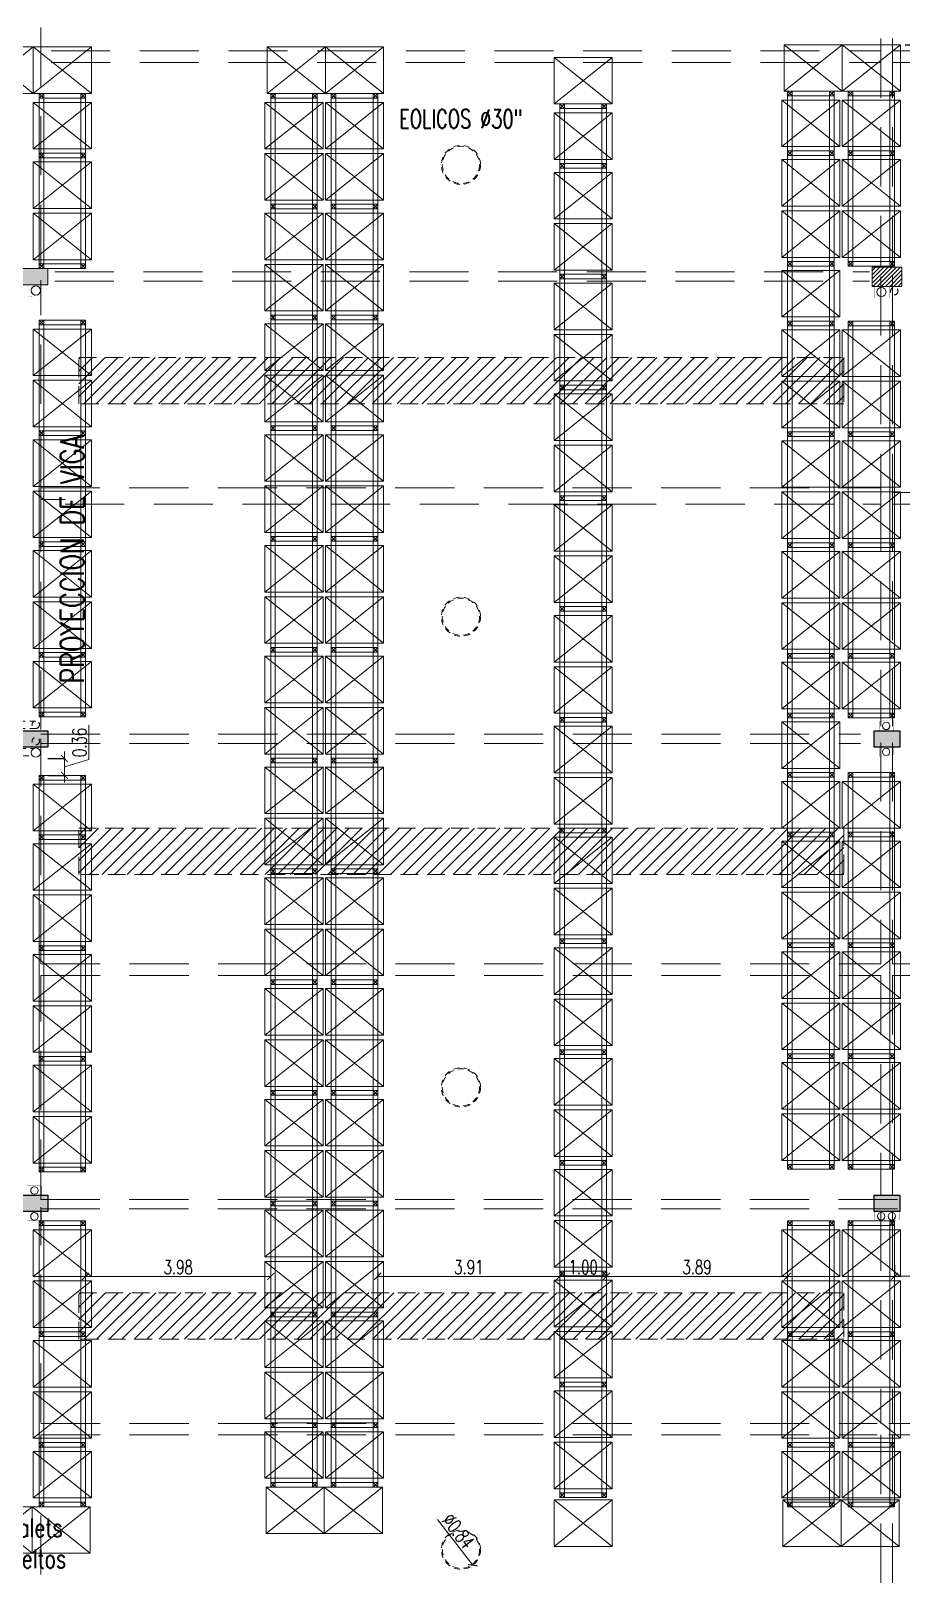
# Model space of a CAD drawing. Header units: millimetres. Extents: x 2828 to 3406, y 849 to 1266.
# Drawn here: x 2918.55 to 2937.26, y 1108.31 to 1141.67 of the extents above; entities that cross this region are included whole.
import ezdxf

# ---------------------------------------------------------------- set-up
doc = ezdxf.new("R2010")
doc.units = ezdxf.units.MM
doc.header["$PDMODE"] = 34
doc.header["$PDSIZE"] = -10
for name, pattern in [('AC-0071-XR-01-PL-PB-R07$0$HIDDEN2', [0.1875, 0.125, -0.0625]), ('DASHDOT', [1, 0.5, -0.25, 0, -0.25]), ('DASHED', [19.049999999999997, 12.7, -6.35]), ('DASHED2', [0.375, 0.25, -0.125])]:
    doc.linetypes.add(name, pattern=pattern)
doc.layers.get('DEFPOINTS').update_dxf_attribs({"lineweight": 5})
for name, color, linetype, lineweight in [('0.05', 64, 'Continuous', 5), ('0.15', 41, 'Continuous', 13), ('0.2', 4, 'Continuous', 15), ('0.30', 1, 'Continuous', 25), ('arq cotas', 152, 'Continuous', 13), ('columnas', 12, 'Continuous', 20), ('equip tx', 220, 'Continuous', 5), ('equipa cotas', 222, 'Continuous', 5), ('EQUIPAMIENTO', 4, 'Continuous', 15), ('proyecciones', 221, 'DASHED', 5), ('proyecciones caños pluviales', 191, 'DASHED2', 5)]:
    doc.layers.add(name, color=color, linetype=linetype, lineweight=lineweight)
for name, color, linetype, lineweight, true_color in [('eolicos nuevos', 7, 'Continuous', 13, 0x387000), ('equipa auxiliar', 7, 'Continuous', 13, 0x878787), ('lucernarios nuevos', 252, 'DASHED', 9, 0x696969)]:
    doc.layers.add(name, color=color, linetype=linetype, lineweight=lineweight, true_color=true_color)
doc.styles.add('100', font='romans.shx', dxfattribs={"width": 0.75, "height": 0.2})
doc.styles.add('250-cts', font='romans.shx', dxfattribs={"width": 0.7, "height": 0.25})
doc.dimstyles.new('250', dxfattribs={"dimtxt": 0.3, "dimasz": 0.15, "dimexe": 0, "dimexo": 0.1, "dimgap": 0.05, "dimtad": 1, "dimzin": 0, "dimdsep": 46, "dimtxsty": '250-cts', "dimblk": 'ARCHTICK', "dimcen": 0.02, "dimclrd": 256, "dimclre": 256, "dimclrt": 256, "dimazin": 0, "dimtfac": 1, "dimtofl": 0, "dimtmove": 1, "dimatfit": 0, "dimldrblk": 'OPEN90', "dimfxl": 1, "dimtolj": 1, "dimtzin": 0, "dimlwd": -1, "dimarcsym": 0})

# ---------------------------------------------------------------- blocks, each defined once
blk = doc.blocks.new('rack relevado')
at = {"layer": 'EQUIPAMIENTO', "linetype": 'DASHED'}
for p, q in [((-2.30000000000027, 1.124999999999318), (-2.30000000000031, -0.1250000000002273)), ((-1.300000000000259, -0.1249999999999999), (-2.30000000000027, 1.124999999999318)), ((-2.30000000000027, -0.1250000000002273), (-1.30000000000027, 1.124999999999318)), ((-2.30000000000027, 1.124999999999318), (-1.30000000000027, 1.124999999999318)), ((-1.30000000000027, 1.124999999999318), (-1.300000000000259, -0.1249999999999999)), ((-0.2000000000001334, -0.1250000000002273), (-1.200000000000133, 1.124999999999091)), ((-1.199999999999906, -0.1249999999995453), (-0.2000000000001334, 1.124999999999091)), ((-1.200000000000133, 1.124999999999091), (-0.2000000000001334, 1.124999999999091)), ((-1.200000000000133, 1.124999999999091), (-1.199999999999906, -0.1249999999999999)), ((-0.2000000000001334, -0.1250000000002273), (-0.1999999999971775, 1.124999999999318)), ((-2.30000000000027, -0.1250000000002273), (-1.30000000000027, -0.1249999999999999)), ((-1.200000000000133, -0.1249999999999999), (-0.2000000000001334, -0.1250000000002273))]:
    blk.add_line(p, q, dxfattribs=at)
at = {"layer": 'EQUIPAMIENTO'}
for p, q in [((-2.490000000000228, 0.9999999999992952), (-2.390000000000319, 0.9999999999995681)), ((-2.490000000000228, 0.999999999999318), (-2.49, -2.273736754432321e-13)), ((-2.49, 0.999999999999318), (-2.49, -2.273736754432321e-13)), ((-2.490000000000228, 0.999999999999318), (-2.49, 0)), ((-2.390000000000091, 0.8999999999991816), (-2.489999999999773, 0.9999999999993179)), ((-2.49, 0.8999999999994089), (-2.390000000000319, 0.9999999999990906)), ((-2.490000000000205, 0.8999999999986154), (-0.01, 0.8999999999984994)), ((-2.400000000000318, 0.9999999999990906), (-0.1000000000003638, 0.999999999999318)), ((-2.390000000000091, 0.9999999999990906), (-2.390000000000091, 0.07500000000027285)), ((-2.390000000000091, 0.999999999999318), (-2.390000000000091, -6.821210263296962e-13)), ((-2.390000000000091, 0.999999999999318), (-2.390000000000091, 0)), ((-2.390000000000091, 0.999999999999318), (-2.390000000000091, 0)), ((-2.390000000000091, 0.999999999999318), (-2.390000000000091, -2.273736754432321e-13)), ((-0.109999999999909, 0.999999999999318), (-0.01000000000022737, 0.9999999999990906)), ((-0.1100000000001364, 0.999999999999318), (-0.01000000000022737, 0.999999999999318)), ((-0.1100000000001364, 0.999999999999318), (-0.01000000000045475, 0.9999999999990906)), ((-0.1100000000001364, 0.999999999999318), (-0.109999999999909, -2.273736754432321e-13)), ((-0.1100000000003638, 0.999999999999318), (-0.1100000000001364, 0)), ((-0.1100000000001364, 0.999999999999318), (-0.1100000000001364, -2.273736754432321e-13)), ((-0.01000000000068212, 0.8999999999991816), (-0.1100000000003638, 0.9999999999993179)), ((-0.1100000000005912, 0.8999999999994089), (-0.01000000000090949, 0.9999999999990906)), ((-0.109999999999909, 0.8999999999994089), (-0.01000000000022737, 0.8999999999993998)), ((-0.01, 0.9999999999990906), (-0.01, 0.07500000000027285)), ((-0.01, 0.999999999999318), (-0.01, -6.821210263296962e-13)), ((-0.01000000000022737, 0.999999999999318), (-0.01, -2.273736754432321e-13)), ((-0.01, 0.999999999999318), (-0.01, 0)), ((-0.01000000000022737, 0.999999999999318), (-0.01000000000022737, 0)), ((-2.490000000000208, 0.09999999999989995), (-2.390000000000091, 0.09999999999990905)), ((-2.490000000000023, 0.09999999999934289), (-0.0100000000004774, 0.1000000000049818)), ((-2.390000000000009, -4.547473508864641e-13), (-2.489999999999691, 0.09999999999968157)), ((-2.489999999999919, -2.273736754432321e-13), (-2.390000000000237, 0.0999999999994543)), ((-2.49, -4.547473508864641e-13), (-2.390000000000091, 0)), ((-0.01000000000025002, -2.364775042451583e-13), (-0.1099999999999317, 0.09999999999989984)), ((-0.1100000000001591, -9.103828801926284e-15), (-0.0100000000004774, 0.09999999999967257)), ((-0.109999999999909, -4.547473508864641e-13), (-0.01000000000022737, 0)), ((-2.390000000000091, -4.547473508864641e-13), (-2.49, -2.273736754432321e-13)), ((-0.09999999999973852, -4.547473508856886e-13), (-2.400000000000091, -6.821210263296962e-13)), ((-0.01, -4.547473508864641e-13), (-0.109999999999909, -2.273736754432321e-13))]:
    blk.add_line(p, q, dxfattribs=at)
for points in [[(-2.49, 0.999999999999318), (-2.390000000000319, 0.9999999999990906), (-2.390000000000091, 0.8999999999993998), (-2.49, 0.8999999999994089), (-2.489999999999773, 0.9999999999993179)], [(-0.1100000000005912, 0.999999999999318), (-0.01000000000090949, 0.9999999999990906), (-0.01000000000068212, 0.8999999999993998), (-0.1100000000005912, 0.8999999999994089), (-0.1100000000003638, 0.9999999999993179)], [(-2.489999999999919, 0.09999999999968168), (-2.390000000000237, 0.0999999999994543), (-2.390000000000009, -2.364775042451583e-13), (-2.489999999999919, -2.273736754432321e-13), (-2.489999999999691, 0.09999999999968157)], [(-0.1100000000001591, 0.09999999999989995), (-0.0100000000004774, 0.09999999999967257), (-0.01000000000025002, -1.820765760385257e-14), (-0.1100000000001591, -9.103828801926284e-15), (-0.1099999999999317, 0.09999999999989984)]]:
    blk.add_lwpolyline(points, dxfattribs=at)
blk = doc.blocks.new('D')
at = {"layer": 'equipa auxiliar', "linetype": 'DASHED'}
for p, q in [((2931.035315844835, 1108.413017457833), (2929.785315844836, 1109.413017457833)), ((2931.035315844835, 1109.413017457833), (2929.785315844836, 1108.413017457833)), ((2929.785315844836, 1109.413017457833), (2929.785315844836, 1108.413017457833)), ((2929.785315844836, 1109.413017457833), (2931.035315844835, 1109.413017457833)), ((2931.035315844835, 1108.413017457832), (2931.035315844835, 1109.413017457832)), ((2931.035315844835, 1109.413017457833), (2931.035315844835, 1108.413017457833)), ((2929.785315844836, 1108.413017457833), (2931.035315844835, 1108.413017457833))]:
    blk.add_line(p, q, dxfattribs=at)
blk = doc.blocks.new('E')
at = {"layer": 'EQUIPAMIENTO'}
for p, q in [((2929.861093878387, 1169.108434583834), (2929.861093878387, 1169.008434583834)), ((2929.861093878387, 1169.008434583834), (2929.861093878387, 1169.108434583834)), ((2930.861093878387, 1169.108434583834), (2929.861093878386, 1169.108434583834)), ((2930.861093878387, 1169.108434583834), (2929.861093878387, 1169.108434583834)), ((2930.861093878387, 1169.108434583834), (2929.861093878387, 1169.108434583834)), ((2930.861093878387, 1169.108434583834), (2929.861093878387, 1169.108434583834)), ((2929.861093878387, 1169.108434583834), (2929.961093878387, 1169.008434583834)), ((2929.861093878387, 1169.008434583834), (2929.961093878387, 1169.108434583834)), ((2930.861093878386, 1169.108434583834), (2929.936093878388, 1169.108434583834)), ((2929.961093878389, 1167.818434583834), (2929.961093878392, 1169.108434583834)), ((2930.761093878387, 1169.008434583834), (2930.761093878386, 1169.108434583834)), ((2930.761093878386, 1167.818434583834), (2930.761093878386, 1169.108434583834)), ((2930.761093878386, 1169.108434583834), (2930.861093878387, 1169.008434583834)), ((2930.761093878387, 1169.008434583834), (2930.861093878386, 1169.108434583833)), ((2930.861093878387, 1169.008434583834), (2930.861093878386, 1169.108434583834)), ((2930.861093878387, 1169.008434583834), (2930.861093878387, 1169.108434583834)), ((2930.861093878387, 1169.008434583834), (2930.861093878386, 1169.108434583834)), ((2929.861093878387, 1169.018434583835), (2929.861093878387, 1167.818434583834)), ((2930.861093878387, 1169.008434583834), (2929.861093878387, 1169.008434583834)), ((2930.861093878387, 1169.008434583834), (2929.861093878387, 1169.008434583834)), ((2930.861093878387, 1169.008434583834), (2929.861093878387, 1169.008434583834)), ((2930.861093878386, 1167.818434583834), (2930.861093878387, 1169.018434583834)), ((2929.861093878387, 1167.728434583834), (2929.861093878387, 1167.828434583834)), ((2929.861093878387, 1167.828434583834), (2929.861093878387, 1167.728434583834)), ((2930.861093878387, 1167.828434583834), (2929.861093878387, 1167.828434583834)), ((2930.861093878387, 1167.828434583834), (2929.861093878387, 1167.828434583834)), ((2930.861093878387, 1167.828434583834), (2929.861093878387, 1167.828434583834)), ((2929.861093878387, 1167.728434583834), (2929.961093878387, 1167.828434583834)), ((2929.861093878387, 1167.828434583834), (2929.961093878387, 1167.728434583835)), ((2930.861093878387, 1167.728434583834), (2929.861093878386, 1167.728434583834)), ((2930.861093878387, 1167.728434583834), (2929.861093878387, 1167.728434583834)), ((2930.861093878387, 1167.728434583834), (2929.861093878387, 1167.728434583834)), ((2930.861093878387, 1167.728434583834), (2929.861093878387, 1167.728434583834)), ((2930.861093878386, 1167.728434583834), (2929.936093878388, 1167.728434583834)), ((2930.761093878387, 1167.828434583834), (2930.761093878386, 1167.728434583834)), ((2930.761093878386, 1167.728434583835), (2930.861093878387, 1167.828434583834)), ((2930.761093878387, 1167.828434583835), (2930.861093878386, 1167.728434583835)), ((2930.861093878387, 1167.828434583834), (2930.861093878386, 1167.728434583834)), ((2930.861093878387, 1167.828434583834), (2930.861093878387, 1167.728434583834)), ((2930.861093878387, 1167.828434583834), (2930.861093878386, 1167.728434583835))]:
    blk.add_line(p, q, dxfattribs=at)
at = {"layer": 'EQUIPAMIENTO', "linetype": 'DASHED'}
for p, q in [((2929.736093878387, 1167.918434583834), (2929.736093878387, 1168.918434583834)), ((2929.736093878387, 1167.918434583834), (2929.736093878387, 1168.918434583834)), ((2929.736093878387, 1168.918434583834), (2930.986093878386, 1167.918434583834)), ((2929.736093878387, 1167.918434583834), (2930.986093878386, 1168.918434583834)), ((2929.736093878387, 1168.918434583834), (2930.986093878386, 1168.918434583837)), ((2930.986093878386, 1167.918434583834), (2930.986093878386, 1168.918434583834)), ((2930.986093878386, 1167.918434583834), (2929.736093878387, 1167.918434583834))]:
    blk.add_line(p, q, dxfattribs=at)
at = {"layer": 'EQUIPAMIENTO'}
for points in [[(2929.961093878387, 1169.008434583834), (2929.961093878387, 1169.108434583834), (2929.861093878387, 1169.108434583834), (2929.861093878387, 1169.008434583834), (2929.961093878387, 1169.008434583834)], [(2930.861093878387, 1169.008434583834), (2930.861093878386, 1169.108434583833), (2930.761093878386, 1169.108434583834), (2930.761093878387, 1169.008434583834), (2930.861093878387, 1169.008434583834)], [(2929.961093878387, 1167.828434583834), (2929.961093878387, 1167.728434583835), (2929.861093878387, 1167.728434583834), (2929.861093878387, 1167.828434583834), (2929.961093878387, 1167.828434583834)], [(2930.861093878387, 1167.828434583835), (2930.861093878386, 1167.728434583835), (2930.761093878386, 1167.728434583835), (2930.761093878387, 1167.828434583835), (2930.861093878387, 1167.828434583834)]]:
    blk.add_lwpolyline(points, dxfattribs=at)
blk = doc.blocks.new('colum. perim')
at = {"layer": '0.05'}
h = blk.add_hatch(color=256, dxfattribs=at)
h.dxf.hatch_style = 1
h.paths.add_polyline_path([(1.567334322282903, 49.6164756341102), (1.567334322282903, 49.9664756341102), (1.017334322282892, 49.96647563411017), (1.017334322282892, 49.6164756341102)])
at = {"layer": 'columnas'}
for p, q in [((1.567334322282903, 49.9664756341102), (1.017334322282892, 49.96647563411017)), ((1.017334322282892, 49.96647563411017), (1.017334322282892, 49.6164756341102)), ((1.017334322282892, 49.96647563411017), (1.567334322282903, 49.9664756341102)), ((1.017334322282892, 49.6164756341102), (1.017334322282892, 49.96647563411017)), ((1.567334322282903, 49.6164756341102), (1.567334322282903, 49.9664756341102)), ((1.567334322282903, 49.9664756341102), (1.567334322282903, 49.6164756341102)), ((1.017334322282892, 49.6164756341102), (1.567334322282903, 49.6164756341102)), ((1.567334322282903, 49.6164756341102), (1.017334322282892, 49.6164756341102))]:
    blk.add_line(p, q, dxfattribs=at)
blk = doc.blocks.new('_ARCHTICK')
at = {"color": 0, "linetype": 'ByBlock', "const_width": 0.15}
blk.add_lwpolyline([(-0.5, -0.5), (0.5, 0.5)], dxfattribs=at)
blk = doc.blocks.new('*D158')
at = {"layer": 'DEFPOINTS', "color": 0, "transparency": 16777216}
for p in [(2937.101555501363, 1115.25745806901), (2941.113725408333, 1115.257458069023), (2937.101555501363, 1114.917472026295)]:
    blk.add_point(p, dxfattribs=at)
at = {"layer": 'equipa cotas', "linetype": 'DASHDOT', "lineweight": -2, "transparency": 16777216}
for p, q in [((2937.101555501363, 1115.15745806901), (2937.101555501363, 1114.917472026295)), ((2941.113725408333, 1115.157458069023), (2941.113725408333, 1114.917472026295))]:
    blk.add_line(p, q, dxfattribs=at)
at = {"layer": 'equipa cotas', "transparency": 16777216}
blk.add_line((2941.113725408333, 1114.917472026295), (2937.101555501363, 1114.917472026295), dxfattribs=at)
at = {"layer": 'equipa cotas', "transparency": 16777216, "xscale": 0.15, "yscale": 0.15, "zscale": 0.15, "rotation": 180}
blk.add_blockref('_ARCHTICK', (2937.101555501363, 1114.917472026295), dxfattribs=at)
at = {"layer": 'equipa cotas', "transparency": 16777216, "xscale": 0.15, "yscale": 0.15, "zscale": 0.15}
blk.add_blockref('_ARCHTICK', (2941.113725408333, 1114.917472026295), dxfattribs=at)
at = {"layer": 'equipa cotas', "transparency": 16777216, "insert": (2939.107640454848, 1115.117472026295), "char_height": 0.3, "attachment_point": 5, "style": '250-cts'}
blk.add_mtext('\\A1;4.01', dxfattribs=at)
blk = doc.blocks.new('_Open90')
at = {"color": 0, "linetype": 'ByBlock', "lineweight": -2}
for p, q in [((0, 0), (-1, 0)), ((-0.5, 0.5), (0, 0)), ((0, 0), (-0.5, -0.5))]:
    blk.add_line(p, q, dxfattribs=at)
blk = doc.blocks.new('*D163')
at = {"layer": 'DEFPOINTS', "color": 0, "transparency": 16777216}
for p in [(2923.699622067089, 1115.007458069017), (2919.719622067054, 1114.915803721003), (2923.699622067089, 1114.915803721003)]:
    blk.add_point(p, dxfattribs=at)
at = {"layer": 'equipa cotas', "linetype": 'DASHDOT', "lineweight": -2, "transparency": 16777216}
for p, q in [((2919.719622067054, 1115.015803721003), (2919.719622067054, 1114.915803721003)), ((2923.699622067089, 1114.907458069017), (2923.699622067089, 1114.915803721003))]:
    blk.add_line(p, q, dxfattribs=at)
at = {"layer": 'equipa cotas', "transparency": 16777216}
blk.add_line((2919.719622067054, 1114.915803721003), (2923.699622067089, 1114.915803721003), dxfattribs=at)
at = {"layer": 'equipa cotas', "transparency": 16777216, "xscale": 0.15, "yscale": 0.15, "zscale": 0.15, "rotation": 180}
blk.add_blockref('_ARCHTICK', (2919.719622067054, 1114.915803721003), dxfattribs=at)
at = {"layer": 'equipa cotas', "transparency": 16777216, "xscale": 0.15, "yscale": 0.15, "zscale": 0.15}
blk.add_blockref('_ARCHTICK', (2923.699622067089, 1114.915803721003), dxfattribs=at)
at = {"layer": 'equipa cotas', "transparency": 16777216, "insert": (2921.709622067071, 1115.115803721003), "char_height": 0.3, "attachment_point": 5, "style": '250-cts'}
blk.add_mtext('\\A1;3.98', dxfattribs=at)
blk = doc.blocks.new('columnas')
at = {"layer": '0.05'}
h = blk.add_hatch(color=256, dxfattribs=at)
h.dxf.hatch_style = 1
h.paths.add_polyline_path([(7.350667655616225, 49.61647563411021), (7.900667655616237, 49.61647563411021), (7.900667655616235, 49.96647563411019), (7.350667655616226, 49.96647563411017)])
at = {"layer": '0.30', "lineweight": -2, "ltscale": 0.05}
h = blk.add_hatch(dxfattribs=at)
h.set_pattern_fill('ANSI31', color=256, scale=10000000000)
h.set_pattern_definition([(45, (0, 0), (-22450640302.67288, 22450640302.67289), [])])
h.paths.add_polyline_path([(7.350667655616225, 49.6164756341102), (7.900667655616236, 49.6164756341102), (7.900667655616236, 49.9664756341102), (7.350667655616225, 49.96647563411017)])
at = {"layer": '0.15', "lineweight": -2, "ltscale": 0.05}
for p, q in [((7.900667655616236, 49.9664756341102), (7.350667655616225, 49.96647563411017)), ((7.350667655616225, 49.96647563411017), (7.350667655616225, 49.6164756341102)), ((7.900667655616236, 49.6164756341102), (7.900667655616236, 49.9664756341102)), ((7.350667655616225, 49.6164756341102), (7.900667655616236, 49.6164756341102))]:
    blk.add_line(p, q, dxfattribs=at)
at = {"layer": '0.30'}
for p, q in [((7.350667655616225, 49.96647563411017), (7.900667655616236, 49.9664756341102)), ((7.350667655616225, 49.61647563411021), (7.350667655616225, 49.96647563411017)), ((7.900667655616236, 49.9664756341102), (7.900667655616236, 49.61647563411021)), ((7.900667655616236, 49.61647563411021), (7.350667655616225, 49.61647563411021))]:
    blk.add_line(p, q, dxfattribs=at)
blk = doc.blocks.new('*D227')
at = {"layer": 'DEFPOINTS', "color": 0, "transparency": 16777216}
for p in [(2925.995632255421, 1114.915803721003), (2929.910315844834, 1114.915803721003), (2929.910315844834, 1114.915803721003)]:
    blk.add_point(p, dxfattribs=at)
at = {"layer": 'equipa cotas', "linetype": 'DASHDOT', "lineweight": -2, "transparency": 16777216}
for p, q in [((2925.995632255421, 1115.015803721003), (2925.995632255421, 1114.915803721003)), ((2929.910315844834, 1115.015803721003), (2929.910315844834, 1114.915803721003))]:
    blk.add_line(p, q, dxfattribs=at)
at = {"layer": 'equipa cotas', "transparency": 16777216}
blk.add_line((2925.995632255421, 1114.915803721003), (2929.910315844834, 1114.915803721003), dxfattribs=at)
at = {"layer": 'equipa cotas', "transparency": 16777216, "xscale": 0.15, "yscale": 0.15, "zscale": 0.15, "rotation": 180}
blk.add_blockref('_ARCHTICK', (2925.995632255421, 1114.915803721003), dxfattribs=at)
at = {"layer": 'equipa cotas', "transparency": 16777216, "xscale": 0.15, "yscale": 0.15, "zscale": 0.15}
blk.add_blockref('_ARCHTICK', (2929.910315844834, 1114.915803721003), dxfattribs=at)
at = {"layer": 'equipa cotas', "transparency": 16777216, "insert": (2927.952974050128, 1115.115803721003), "char_height": 0.3, "attachment_point": 5, "style": '250-cts'}
blk.add_mtext('\\A1;3.91', dxfattribs=at)
blk = doc.blocks.new('*D228')
at = {"layer": 'DEFPOINTS', "color": 0, "transparency": 16777216}
for p in [(2930.910315844834, 1114.915803721004), (2934.801555501383, 1114.959448395546), (2934.801555501383, 1114.915803721005)]:
    blk.add_point(p, dxfattribs=at)
at = {"layer": 'equipa cotas', "linetype": 'DASHDOT', "lineweight": -2, "transparency": 16777216}
for p, q in [((2930.910315844834, 1115.015803721004), (2930.910315844834, 1114.915803721005)), ((2934.801555501383, 1114.859448395546), (2934.801555501383, 1114.915803721005))]:
    blk.add_line(p, q, dxfattribs=at)
at = {"layer": 'equipa cotas', "transparency": 16777216}
blk.add_line((2930.910315844834, 1114.915803721005), (2934.801555501383, 1114.915803721005), dxfattribs=at)
at = {"layer": 'equipa cotas', "transparency": 16777216, "xscale": 0.15, "yscale": 0.15, "zscale": 0.15, "rotation": 180}
blk.add_blockref('_ARCHTICK', (2930.910315844834, 1114.915803721005), dxfattribs=at)
at = {"layer": 'equipa cotas', "transparency": 16777216, "xscale": 0.15, "yscale": 0.15, "zscale": 0.15}
blk.add_blockref('_ARCHTICK', (2934.801555501383, 1114.915803721005), dxfattribs=at)
at = {"layer": 'equipa cotas', "transparency": 16777216, "insert": (2932.855935673108, 1115.115803721005), "char_height": 0.3, "attachment_point": 5, "style": '250-cts'}
blk.add_mtext('\\A1;3.89', dxfattribs=at)
blk = doc.blocks.new('*D237')
at = {"layer": 'DEFPOINTS', "color": 0, "transparency": 16777216}
for p in [(2929.91031584484, 1114.915803721005), (2930.91031584484, 1114.915803721005), (2930.91031584484, 1114.915803721005)]:
    blk.add_point(p, dxfattribs=at)
at = {"layer": 'equipa cotas', "linetype": 'DASHDOT', "lineweight": -2, "transparency": 16777216}
for p, q in [((2929.91031584484, 1115.015803721005), (2929.91031584484, 1114.915803721005)), ((2930.91031584484, 1115.015803721005), (2930.91031584484, 1114.915803721005))]:
    blk.add_line(p, q, dxfattribs=at)
at = {"layer": 'equipa cotas', "transparency": 16777216}
blk.add_line((2929.91031584484, 1114.915803721005), (2930.91031584484, 1114.915803721005), dxfattribs=at)
at = {"layer": 'equipa cotas', "transparency": 16777216, "xscale": 0.15, "yscale": 0.15, "zscale": 0.15, "rotation": 180}
blk.add_blockref('_ARCHTICK', (2929.91031584484, 1114.915803721005), dxfattribs=at)
at = {"layer": 'equipa cotas', "transparency": 16777216, "xscale": 0.15, "yscale": 0.15, "zscale": 0.15}
blk.add_blockref('_ARCHTICK', (2930.91031584484, 1114.915803721005), dxfattribs=at)
at = {"layer": 'equipa cotas', "transparency": 16777216, "insert": (2930.41031584484, 1115.115803721005), "char_height": 0.3, "attachment_point": 5, "style": '250-cts'}
blk.add_mtext('\\A1;1.00', dxfattribs=at)
blk = doc.blocks.new('*D366')
at = {"layer": 'DEFPOINTS', "color": 0, "transparency": 16777216}
for p in [(2918.810482095717, 1126.038729043014), (2918.819622067051, 1125.679140331542), (2919.265064656214, 1125.679140331542)]:
    blk.add_point(p, dxfattribs=at)
at = {"layer": 'equipa cotas', "transparency": 16777216}
for p, q in [((2919.790064656214, 1126.016434687278), (2919.790064656214, 1126.756434687278)), ((2919.265064656214, 1126.038729043014), (2919.265064656214, 1126.188729043014)), ((2919.265064656214, 1126.038729043014), (2919.265064656214, 1125.679140331542)), ((2919.265064656214, 1125.858934687278), (2919.790064656214, 1126.016434687278)), ((2919.265064656214, 1125.679140331542), (2919.265064656214, 1125.529140331542))]:
    blk.add_line(p, q, dxfattribs=at)
at = {"layer": 'equipa cotas', "linetype": 'DASHDOT', "lineweight": -2, "transparency": 16777216}
for p, q in [((2918.910482095717, 1126.038729043014), (2919.265064656214, 1126.038729043014)), ((2918.919622067051, 1125.679140331542), (2919.265064656214, 1125.679140331542))]:
    blk.add_line(p, q, dxfattribs=at)
at = {"layer": 'equipa cotas', "transparency": 16777216, "xscale": 0.15, "yscale": 0.15, "zscale": 0.15}
for p, rotation in [((2919.265064656214, 1126.038729043014), 270), ((2919.265064656214, 1125.679140331542), 90)]:
    blk.add_blockref('_ARCHTICK', p, dxfattribs=dict(at, rotation=rotation))
at = {"layer": 'equipa cotas', "transparency": 16777216, "insert": (2919.590064656214, 1126.386434687279), "char_height": 0.3, "attachment_point": 5, "rotation": 90, "style": '250-cts'}
blk.add_mtext('\\A1;0.36', dxfattribs=at)
blk = doc.blocks.new('RACK 2')
at = {"layer": 'equipa auxiliar', "linetype": 'DASHED'}
for p, q in [((4025.513456103719, 30.88282634554253), (4026.763456103719, 30.88282634554253)), ((4026.763456103719, 30.88282634554253), (4025.513456103719, 29.88282634554253)), ((4026.763456103719, 29.88282634554253), (4025.513456103719, 30.88282634554253)), ((4025.513456103719, 29.88282634554253), (4025.513456103719, 30.88282634554253)), ((4026.763456103719, 30.88282634554298), (4026.763456103719, 29.88282634554298)), ((4026.763456103719, 29.88282634554298), (4028.013456103718, 30.88282634554298)), ((4026.763456103719, 30.88282634554298), (4028.013456103718, 29.88282634554298)), ((4028.013456103718, 30.88282634554298), (4026.763456103719, 30.88282634554298)), ((4026.763456103719, 29.88282634554253), (4026.763456103719, 30.88282634554253)), ((4028.013456103718, 30.88282634554298), (4028.013456103718, 29.88282634554298)), ((4025.513456103719, 29.88282634554253), (4026.763456103718, 29.88282634554253)), ((4026.763456103719, 29.88282634554298), (4028.013456103718, 29.88282634554025))]:
    blk.add_line(p, q, dxfattribs=at)
blk = doc.blocks.new('*D370')
at = {"layer": 'DEFPOINTS', "color": 0, "transparency": 16777216}
for p in [(2937.22655550138, 1146.017472026291), (2937.226555501342, 1141.377472026303), (2938.020535716058, 1141.377472026303)]:
    blk.add_point(p, dxfattribs=at)
at = {"layer": 'equipa cotas', "linetype": 'DASHDOT', "lineweight": -2, "transparency": 16777216}
for p, q in [((2937.32655550138, 1146.017472026291), (2938.020535716058, 1146.017472026291)), ((2937.326555501342, 1141.377472026303), (2938.020535716058, 1141.377472026303))]:
    blk.add_line(p, q, dxfattribs=at)
at = {"layer": 'equipa cotas', "transparency": 16777216}
blk.add_line((2938.020535716058, 1146.017472026291), (2938.020535716058, 1141.377472026303), dxfattribs=at)
at = {"layer": 'equipa cotas', "transparency": 16777216, "xscale": 0.15, "yscale": 0.15, "zscale": 0.15}
for p, rotation in [((2938.020535716058, 1146.017472026291), 90), ((2938.020535716058, 1141.377472026303), 270)]:
    blk.add_blockref('_ARCHTICK', p, dxfattribs=dict(at, rotation=rotation))
at = {"layer": 'equipa cotas', "transparency": 16777216, "insert": (2937.820535716057, 1143.697472026298), "char_height": 0.3, "attachment_point": 5, "rotation": 90, "style": '250-cts'}
blk.add_mtext('\\A1;4.64', dxfattribs=at)
blk = doc.blocks.new('A$C65B36487')
at = {"layer": 'EQUIPAMIENTO'}
for p in [(-2932.161093878402, -1169.108434583795), (-2930.861093878386, -1169.108434583839)]:
    blk.add_blockref('E', p, dxfattribs=at)
blk = doc.blocks.new('A$C26D87C71')
at = {"layer": 'eolicos nuevos', "linetype": 'DASHED', "ltscale": 0.01}
for radius in [0.42, 0.4]:
    blk.add_circle((0, 0), radius, dxfattribs=at)
blk = doc.blocks.new('A$C371A6B59')
at = {"layer": 'lucernarios nuevos', "ltscale": 0.03}
h = blk.add_hatch(dxfattribs=at)
h.set_pattern_fill('ANSI31', color=256, scale=0.06)
h.set_pattern_definition([(45, (-2900.796389098549, -1108.542963549037), (-0.1347038418160373, 0.1347038418160373), [])])
h.paths.add_polyline_path([(0, 1), (16.4381761852751, 1), (16.4381761852751, 0), (0, 0)])
blk.add_lwpolyline([(0, 1), (16.4381761852751, 1), (16.4381761852751, 0), (0, 0)], close=True, dxfattribs=at)
blk = doc.blocks.new('*D413')
at = {"layer": 'arq cotas', "transparency": 16777216}
blk.add_line((2927.283589530765, 1109.692704056391), (2928.040045809876, 1108.710169630635), dxfattribs=at)
at = {"layer": 'DEFPOINTS', "color": 0, "transparency": 16777216}
for p in [(2927.527607685317, 1109.375757467438), (2928.040045809876, 1108.710169630635)]:
    blk.add_point(p, dxfattribs=at)
at = {"layer": 'arq cotas', "transparency": 16777216, "xscale": 0.15, "yscale": 0.15, "zscale": 0.15, "rotation": 307.5927847678216}
blk.add_blockref('_ARCHTICK', (2928.040045809876, 1108.710169630635), dxfattribs=at)
at = {"layer": 'arq cotas', "transparency": 16777216, "insert": (2927.72878415684, 1109.442300891647), "char_height": 0.3, "attachment_point": 5, "rotation": 307.59278476782157, "style": '250-cts'}
blk.add_mtext('\\A1;∅0.84', dxfattribs=at)

msp = doc.modelspace()

# ---------------------------------------------------------------- hatches: boundary and pattern name
at = {"layer": 'columnas'}
h = msp.add_hatch(dxfattribs=at)
h.set_pattern_fill('ANSI31', color=256, scale=0.02)
h.set_pattern_definition([(45, (0, 0), (-0.04490128060534576, 0.04490128060534577), [])])
h.paths.add_polyline_path([(2937.256311402633, 1136.599972026294), (2937.256311402633, 1136.184972026294), (2936.616311402633, 1136.184972026294), (2936.616311402633, 1136.599972026294)])
at = {"layer": 'lucernarios nuevos', "ltscale": 0.03}
h = msp.add_hatch(dxfattribs=at)
h.set_pattern_fill('ANSI31', color=256, scale=0.06)
h.set_pattern_definition([(45, (18.77420587207553, 5.019785599551597), (-0.1347038418160373, 0.1347038418160373), [])])
h.paths.add_polyline_path([(2919.570594970625, 1114.562749148588), (2936.0087711559, 1114.562749148588), (2936.0087711559, 1113.562749148588), (2919.570594970625, 1113.562749148588)])

# ---------------------------------------------------------------- linework, layer by layer
at = {"layer": '0.15', "const_width": 0.005}
for points in [[(2918.51420726598, 1136.217472026294), (2918.487982095717, 1136.217472026294), (2918.487982095717, 1135.967472026294), (2918.810482095716, 1135.967472026293), (2918.810482095717, 1136.217472026294), (2918.791467893934, 1136.217472026294)], [(2936.957586232373, 1136.184972026293), (2936.983811402636, 1136.184972026293), (2936.983811402636, 1135.934972026293), (2936.661311402636, 1135.934972026292), (2936.661311402636, 1136.184972026294), (2936.680325604419, 1136.184972026294)], [(2936.790703627908, 1126.639120872505), (2936.770524033961, 1126.639120872505), (2936.770524033961, 1126.839120872504), (2937.07302403396, 1126.839120872505), (2937.073024033961, 1126.639120872504), (2937.054009832178, 1126.639120872504)], [(2918.514207265981, 1126.288729043015), (2918.487982095717, 1126.288729043015), (2918.487982095717, 1126.038729043015), (2918.810482095717, 1126.038729043014), (2918.810482095717, 1126.288729043016), (2918.791467893935, 1126.288729043016)], [(2936.790703627908, 1126.285784261934), (2936.770524033961, 1126.285784261934), (2936.770524033961, 1126.085784261935), (2937.07302403396, 1126.085784261934), (2937.073024033961, 1126.285784261935), (2937.054009832178, 1126.285784261935)], [(2918.488274564573, 1116.65914033158), (2918.468094970625, 1116.65914033158), (2918.468094970625, 1116.859140331579), (2918.770594970625, 1116.85914033158), (2918.770594970625, 1116.659140331579), (2918.751580768842, 1116.659140331579)], [(2918.488274564573, 1116.305803721009), (2918.468094970625, 1116.305803721009), (2918.468094970625, 1116.10580372101), (2918.770594970625, 1116.105803721009), (2918.770594970625, 1116.30580372101), (2918.751580768842, 1116.30580372101)], [(2936.683106816311, 1116.30745256722), (2936.662927222364, 1116.30745256722), (2936.662927222364, 1116.107452567221), (2937.202154022849, 1116.10745256722), (2937.20215402285, 1116.30745256722), (2937.176161681266, 1116.30745256722)]]:
    msp.add_lwpolyline(points, dxfattribs=at)
at = {"layer": '0.2'}
for centre, radius in [((2918.649491074145, 1136.095979677962), 0.1), ((2936.817482237359, 1136.063479677961), 0.1), ((2936.921575046406, 1126.740720994858), 0.08), ((2918.649491074146, 1126.167236694683), 0.1), ((2936.921575046406, 1126.184184139581), 0.08), ((2918.61914598307, 1116.760740453933), 0.08), ((2918.61914598307, 1116.204203598656), 0.08), ((2936.813978234809, 1116.205852444867), 0.08), ((2937.042190863432, 1116.205852444867), 0.08)]:
    msp.add_circle(centre, radius, dxfattribs=at)
at = {"layer": 'columnas'}
msp.add_lwpolyline([(2937.256311402633, 1136.599972026294), (2937.256311402633, 1136.184972026294), (2936.616311402633, 1136.184972026294), (2936.616311402633, 1136.599972026294)], close=True, dxfattribs=at)
at = {"layer": 'lucernarios nuevos', "ltscale": 0.03}
msp.add_lwpolyline([(2919.570594970625, 1114.562749148588), (2936.0087711559, 1114.562749148588), (2936.0087711559, 1113.562749148588), (2919.570594970625, 1113.562749148588)], close=True, dxfattribs=at)
at = {"layer": 'proyecciones', "color": 251, "ltscale": 0.1, "true_color": 0x6b6b6b}
for p, q in [((2918.758882339296, 1136.667472026297), (2918.758882339296, 1146.267472026294)), ((2936.808771155898, 1141.50745806901), (2936.808771155898, 1136.598068630828)), ((2937.058771155898, 1141.50745806901), (2937.058771155898, 1136.596358698366)), ((2899.702460490699, 1141.24245806901), (2918.727354361611, 1141.24245806901)), ((2918.977354361611, 1141.24245806901), (2936.808771155898, 1141.24245806901)), ((2937.058771155898, 1141.24245806901), (2954.943725408313, 1141.24245806901)), ((2899.702460490699, 1140.99245806901), (2918.727354361611, 1140.99245806901)), ((2918.977354361611, 1140.99245806901), (2936.808771155898, 1140.99245806901)), ((2937.058771155898, 1140.99245806901), (2954.943725408313, 1140.99245806901)), ((2919.058882339297, 1136.498068630824), (2936.562561364204, 1136.498068630825)), ((2936.808771155898, 1136.396358698364), (2936.808771155898, 1131.75745806901)), ((2937.058771155899, 1136.396358698364), (2937.058771155898, 1131.75745806901)), ((2918.758882339295, 1131.75745806901), (2918.758882339295, 1136.317472026298)), ((2919.058882339297, 1136.298068630825), (2936.562561364204, 1136.298068630825)), ((2899.702460490698, 1131.857458069009), (2936.808771155898, 1131.85745806903)), ((2918.758882339298, 1126.66245806901), (2918.758882339296, 1131.75745806901)), ((2936.808771155898, 1131.757458069011), (2936.808771155901, 1126.737452567219)), ((2937.058771155896, 1131.757458069011), (2955.193725408313, 1131.75745806901)), ((2937.058771155896, 1131.757458069011), (2937.058771155899, 1126.737452567219)), ((2899.702460490699, 1131.607458069009), (2919.27735436161, 1131.607458069009)), ((2919.27735436161, 1131.50745806901), (2936.808771155898, 1131.50745806902)), ((2937.051541544088, 1131.50745806901), (2955.193725408313, 1131.50745806901)), ((2918.758882339298, 1126.562458069009), (2936.36666669039, 1126.562458069009)), ((2918.7588823393, 1121.632374720855), (2918.758882339298, 1126.46245806901)), ((2918.758882339298, 1126.362458069009), (2936.36666669039, 1126.362458069009)), ((2936.8087711559, 1126.387452567219), (2936.8087711559, 1121.632374720855)), ((2937.055238037992, 1126.387452567219), (2937.055238037992, 1121.632374720855)), ((2918.758882339299, 1121.632374720855), (2936.8087711559, 1121.632374720855)), ((2918.758882339301, 1116.58245806901), (2918.758882339299, 1121.379497023558)), ((2918.758882339299, 1121.379497023558), (2936.8087711559, 1121.37677132213)), ((2936.8087711559, 1121.37677132213), (2936.8087711559, 1116.657452567219)), ((2937.055238037992, 1121.632374720855), (2954.943725408313, 1121.632374720855)), ((2937.058771155898, 1121.382374720855), (2954.943725408314, 1121.382374720855)), ((2937.058771155898, 1121.382374720855), (2937.058771155897, 1116.657452567219)), ((2899.702460490699, 1116.568040228165), (2955.218725408315, 1116.568040228165)), ((2899.702460490699, 1116.368040228165), (2955.218725408315, 1116.368040228165)), ((2918.758882339296, 1111.77745806901), (2918.758882339296, 1116.402458069009)), ((2936.8087711559, 1116.30745256722), (2936.8087711559, 1111.75745806901)), ((2937.0587711559, 1116.30745256722), (2937.0587711559, 1111.75745806901)), ((2918.758882339297, 1111.75745806901), (2936.727354361611, 1111.75745806901)), ((2936.977354361611, 1111.75745806901), (2955.218725408315, 1111.75745806901)), ((2918.758882339298, 1106.603469029062), (2918.758882339298, 1111.50745806901)), ((2918.758882339298, 1111.50745806901), (2936.727354361611, 1111.50745806901)), ((2936.8087711559, 1111.50745806901), (2936.8087711559, 1106.80745806901)), ((2936.977354361611, 1111.50745806901), (2955.218725408315, 1111.50745806901)), ((2937.0587711559, 1111.50745806901), (2937.0587711559, 1106.80745806901))]:
    msp.add_line(p, q, dxfattribs=at)
at = {"layer": 'proyecciones caños pluviales', "linetype": 'AC-0071-XR-01-PL-PB-R07$0$HIDDEN2'}
for points in [[(2918.648678373186, 1126.845469419553), (2918.147259093922, 1126.845469419553), (2918.147259093922, 1126.095728949099), (2918.579586551248, 1126.095728949099)], [(2918.648678373186, 1126.685469419553), (2918.307259093921, 1126.685469419553), (2918.307259093921, 1126.255728949099), (2918.60291725201, 1126.255728949099)]]:
    msp.add_lwpolyline(points, dxfattribs=at)
for centre in [(2937.094749409857, 1136.081923810318), (2918.647081321635, 1126.766484706585), (2918.648678373186, 1126.413227874003)]:
    msp.add_circle(centre, 0.08, dxfattribs=at)

# ---------------------------------------------------------------- block references
at = {"layer": 'columnas', "ltscale": 0.05}
msp.add_blockref('colum. perim', (2917.341548017013, 1086.600996392184), dxfattribs=at)
at = {"layer": 'columnas'}
for p in [(2911.00821468368, 1076.670996392184), (2929.310643747016, 1076.670976933109), (2911.00821468368, 1066.690996392184), (2929.310643747016, 1066.69097693311)]:
    msp.add_blockref('columnas', p, dxfattribs=at)
at = {"layer": 'eolicos nuevos'}
for p in [(2927.783826747597, 1138.795263349919), (2927.783826747598, 1129.08670265435), (2927.783826747597, 1118.97520747451), (2927.783826747597, 1109.042963549036)]:
    msp.add_blockref('A$C26D87C71', p, dxfattribs=at)
at = {"layer": 'EQUIPAMIENTO', "xscale": -1}
for name, p, rotation in [('RACK 2', (-1090.786900602379, 1171.260298371844), 180), ('RACK 2', (-1108.168834036732, 1171.210298371844), 180), ('RACK 2', (-1101.892823848272, 1171.210298371844), 180), ('rack relevado', (2924.995632255443, 1140.337472026303), 270), ('rack relevado', (2918.719622067071, 1139.057472026295), 270), ('rack relevado', (2936.101555501424, 1139.107472026295), 270), ('rack relevado', (2929.910315844836, 1138.833777850578), 270), ('rack relevado', (2924.995632255443, 1137.957472026304), 270), ('rack relevado', (2929.910315844842, 1136.453777850573), 270), ('rack relevado', (2918.719622067068, 1135.467472026289), 270), ('rack relevado', (2924.995632255444, 1135.577472026304), 270), ('rack relevado', (2936.101555501425, 1135.447472026294), 270), ('rack relevado', (2929.910315844847, 1134.073777850567), 270), ('rack relevado', (2918.719622067061, 1133.087472026289), 270), ('rack relevado', (2924.995632255443, 1133.197472026304), 270), ('rack relevado', (2936.101555501419, 1133.067472026294), 270), ('rack relevado', (2929.91031584482, 1131.693777850563), 270), ('rack relevado', (2918.719622067067, 1130.707472026294), 270), ('rack relevado', (2924.995632255443, 1130.817472026304), 270), ('rack relevado', (2936.101555501424, 1130.6874720263), 270), ('rack relevado', (2929.91031584482, 1129.313777850536), 270), ('rack relevado', (2923.695632255429, 1128.437472026304), 270), ('rack relevado', (2924.995632255443, 1128.437472026305), 270), ('rack relevado', (2924.995632255461, 1126.057472026305), 270), ('rack relevado', (2918.719622067046, 1124.409140331538), 270), ('rack relevado', (2936.101555501399, 1124.467472026257), 270), ('rack relevado', (2924.995632255419, 1123.677472026304), 270), ('rack relevado', (2918.719622067047, 1122.029140331538), 270), ('rack relevado', (2936.1015555014, 1122.087472026257), 270), ('rack relevado', (2924.995632255443, 1121.297472026304), 270), ('rack relevado', (2924.995632255443, 1118.917472026304), 270), ('rack relevado', (2924.995632255447, 1116.537472026243), 270), ('rack relevado', (2918.719622067051, 1116.115803721004), 270), ('rack relevado', (2936.101555501404, 1116.115803721004), 270), ('rack relevado', (2924.995632255452, 1114.157472026243), 270), ('rack relevado', (2918.719622067054, 1113.735803721003), 270), ('rack relevado', (2936.101555501407, 1113.735803721003), 270), ('RACK 2', (-1101.917823848277, 1140.270298371825), 180)]:
    msp.add_blockref(name, p, dxfattribs=dict(at, rotation=rotation))
at = {"layer": 'EQUIPAMIENTO'}
for name, p in [('D', (0, 31.69076039274591)), ('E', (4.940461622932617, -28.73096255749465)), ('E', (6.24046162294826, -28.73096255753899)), ('E', (-11.1414718114047, -28.78096255753894)), ('E', (0.049221966449295, -29.00465673325584)), ('E', (4.940461623022657, -32.39096255754112)), ('E', (-11.14147181132194, -40.79096255753961)), ('E', (4.940461623021747, -40.81096255753459)), ('E', (6.240461623035571, -40.81096255753414)), ('E', (4.940461623014926, -42.09096255753434)), ('E', (-11.14147181134149, -43.42929425229704)), ('E', (4.940461622995826, -43.37096255753363)), ('E', (6.24046162301147, -43.37096255757797)), ('A$C65B36487', (2925.995632255451, 1111.767472026243)), ('E', (-11.14147181133785, -57.7626308628362)), ('E', (4.940461622999464, -57.76263086279187)), ('E', (6.240461623015108, -57.7626308628362)), ('D', (0, 0.6992410647203542))]:
    msp.add_blockref(name, p, dxfattribs=at)
for name, p, rotation in [('rack relevado', (2924.695632255427, 1140.337472026303), 90), ('rack relevado', (2935.801555501409, 1139.107472026295), 90), ('rack relevado', (2924.695632255427, 1137.957472026304), 90), ('rack relevado', (2924.695632255428, 1135.577472026304), 90), ('rack relevado', (2935.801555501409, 1135.447472026294), 90), ('rack relevado', (2924.695632255427, 1133.197472026304), 90), ('rack relevado', (2935.801555501403, 1133.067472026294), 90), ('rack relevado', (2924.695632255427, 1130.817472026304), 90), ('rack relevado', (2935.801555501409, 1130.6874720263), 90), ('rack relevado', (2929.910315844818, 1124.433777850535), 270), ('rack relevado', (2924.695632255445, 1126.057472026305), 90), ('rack relevado', (2929.910315844818, 1122.053777850508), 270), ('rack relevado', (2935.801555501384, 1124.467472026299), 90), ('rack relevado', (2924.695632255445, 1123.677472026304), 90), ('rack relevado', (2929.910315844845, 1119.673777850503), 270), ('rack relevado', (2935.801555501426, 1122.087472026257), 90), ('rack relevado', (2924.695632255462, 1121.297472026304), 90), ('rack relevado', (2929.91031584484, 1117.293777850498), 270), ('rack relevado', (2935.801555501426, 1119.707472026258), 90), ('rack relevado', (2937.101555501356, 1119.7074720263), 90), ('rack relevado', (2919.719622067003, 1119.649140331581), 90), ('rack relevado', (2924.695632255462, 1118.917472026304), 90), ('rack relevado', (2929.910315844834, 1114.913777850493), 270), ('rack relevado', (2924.695632255458, 1116.537472026243), 90), ('rack relevado', (2935.801555501422, 1116.115803721004), 90), ('rack relevado', (2929.910315844841, 1112.533777850487), 270), ('rack relevado', (2924.695632255452, 1114.157472026243), 90), ('rack relevado', (2935.801555501418, 1113.735803721003), 90), ('rack relevado', (2929.910315844835, 1110.153777850481), 270), ('RACK 2', (6962.715011605107, 1139.995084869321), 180.0000000000175), ('RACK 2', (6945.333078170755, 1139.848630067766), 180.0000000000175)]:
    msp.add_blockref(name, p, dxfattribs=dict(at, rotation=rotation))
at = {"layer": 'lucernarios nuevos'}
msp.add_blockref('A$C371A6B59', (2919.570594970631, 1133.658911574773), dxfattribs=at)
at = {"layer": 'lucernarios nuevos', "ltscale": 0.03}
msp.add_blockref('A$C371A6B59', (2919.57059497063, 1123.547416394932), dxfattribs=at)

# ---------------------------------------------------------------- texts
at = {"layer": 'eolicos nuevos', "insert": (2926.455902418676, 1139.98323600112), "char_height": 0.3, "attachment_point": 1, "style": '250-cts'}
msp.add_mtext_dynamic_manual_height_columns('{\\H1.3333x;EOLICOS %%C30"}', width=12.253798000747, gutter_width=12.5, heights=[0], dxfattribs=at)
at = {"layer": 'equip tx', "insert": (2919.179732353143, 1127.652784287298), "char_height": 0.5, "attachment_point": 1, "rotation": 90, "style": '100'}
msp.add_mtext_dynamic_manual_height_columns('PROYECCION DE VIGA ', width=7.765117360675163, gutter_width=12.5, heights=[0], dxfattribs=at)
at = {"layer": 'equip tx', "insert": (2893.278123756389, 1109.716068401408), "char_height": 0.4, "attachment_point": 1, "style": '100'}
msp.add_mtext_dynamic_manual_height_columns('\\pi24.723;Palets\\P\\pi24.608;sueltos', width=50.70214550810817, gutter_width=12.5, heights=[0], dxfattribs=at)

# ---------------------------------------------------------------- dimensions: what is measured, and where the dimension line sits
at = {"layer": 'arq cotas'}
dim = msp.add_diameter_dim_2p(p1=(2927.527607685317, 1109.375757467438), p2=(2928.040045809876, 1108.710169630635), dimstyle='250', dxfattribs=at)
dim.commit()
dim.dimension.update_dxf_attribs({"geometry": '*D413', "text_midpoint": (2927.570310862364, 1109.320291814371), "dimtype": 163})
at = {"layer": 'equipa cotas'}
for base, p1, p2, picture, middle in [((2938.020535716058, 1141.377472026303), (2937.22655550138, 1146.017472026291), (2937.226555501342, 1141.377472026303), '*D370', (2937.820535716057, 1143.697472026298)), ((2919.265064656214, 1125.679140331542), (2918.810482095717, 1126.038729043014), (2918.819622067051, 1125.679140331542), '*D366', (2919.590064656214, 1126.066434687279))]:
    dim = msp.add_linear_dim(base=base, p1=p1, p2=p2, angle=90, dimstyle='250', dxfattribs=at)
    dim.commit()
    dim.dimension.update_dxf_attribs({"geometry": picture, "text_midpoint": middle})
for base, p1, p2, picture, middle in [((2923.699622067089, 1114.915803721003), (2919.719622067054, 1114.915803721003), (2923.699622067089, 1115.007458069017), '*D163', (2921.709622067071, 1115.115803721003)), ((2937.101555501363, 1114.917472026295), (2941.113725408333, 1115.257458069023), (2937.101555501363, 1115.25745806901), '*D158', (2939.107640454848, 1115.117472026295))]:
    dim = msp.add_linear_dim(base=base, p1=p1, p2=p2, dimstyle='250', dxfattribs=at)
    dim.commit()
    dim.dimension.update_dxf_attribs({"geometry": picture, "text_midpoint": middle})
for base, p1, p2, picture, middle in [((2929.910315844834, 1114.915803721003), (2925.995632255421, 1114.915803721003), (2929.910315844834, 1114.915803721003), '*D227', (2927.952974050128, 1115.115803721003)), ((2930.91031584484, 1114.915803721005), (2929.91031584484, 1114.915803721005), (2930.91031584484, 1114.915803721005), '*D237', (2930.41031584484, 1115.115803721005)), ((2934.801555501383, 1114.915803721005), (2930.910315844834, 1114.915803721004), (2934.801555501383, 1114.959448395546), '*D228', (2932.855935673108, 1115.115803721005))]:
    dim = msp.add_linear_dim(base=base, p1=p1, p2=p2, dimstyle='250', override={"dimfxl": 0}, dxfattribs=at)
    dim.commit()
    dim.dimension.update_dxf_attribs({"geometry": picture, "text_midpoint": middle})

doc.saveas('drawing.dxf')
